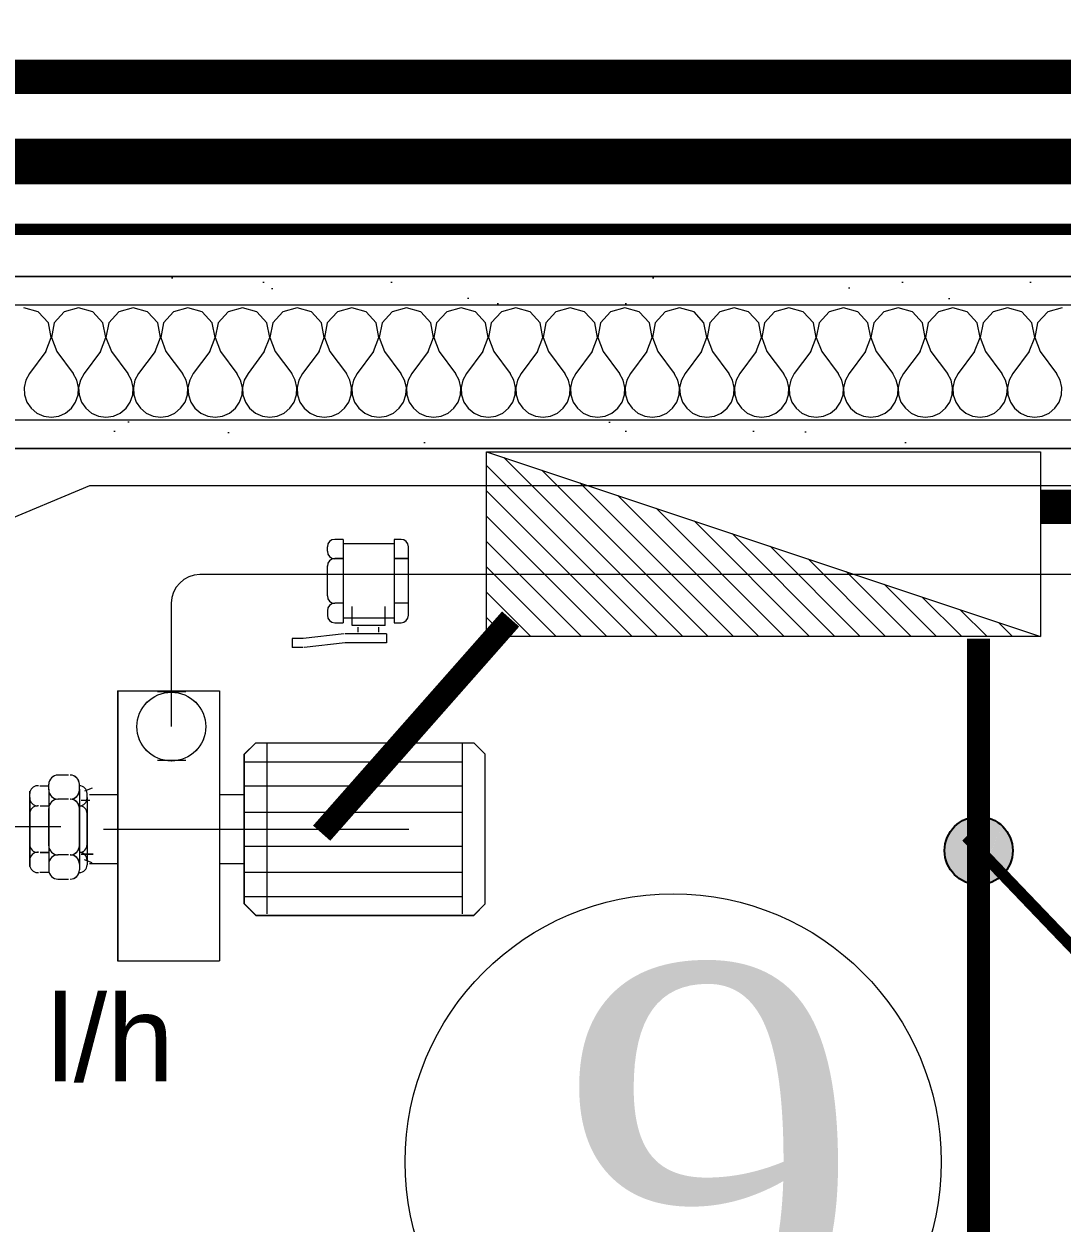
# Model space of a CAD drawing. Header units: millimetres. Extents: x 1322820 to 1391563, y 1051909 to 1098256.
# Drawn here: x 1353688 to 1354592, y 1082195 to 1083241 of the extents above; entities that cross this region are included whole.
import ezdxf

# ---------------------------------------------------------------- set-up
doc = ezdxf.new("R2010")
doc.units = ezdxf.units.MM
doc.header["$MEASUREMENT"] = 0
for name, pattern in [('DUBLU_INTRERUPT', [1.093612, 0.529167, -0.211667, 0.141111, -0.211667]), ('Linie de axa (2)', [17025.055165, 8960.555286, -4480.277643, 0, -3584.222236]), ('R (2)', [10414, 5080, -2540, 254, -2540])]:
    doc.linetypes.add(name, pattern=pattern)
doc.layers.get('0').update_dxf_attribs({"true_color": 0x787878})
for name, color, linetype, lineweight in [('CENTRALA TERMICA_Pen_No__41', 7, 'Continuous', 9), ('Circuite', 7, 'Continuous', 25), ('SANITARE_Pen_No__1', 7, 'Continuous', 13)]:
    doc.layers.add(name, color=color, linetype=linetype, lineweight=lineweight)
for name, color, linetype in [('circuite iluminat normal', 7, 'Continuous'), ('circuite iluminat vitali', 1, 'Continuous'), ('circuite prize normal', 7, 'Continuous'), ('circuite prize vitali', 1, 'Continuous'), ('ELECTRICE', 1, 'Continuous')]:
    doc.layers.add(name, color=color, linetype=linetype)
for name, color, linetype, lineweight, true_color in [('instalatii - echipamente_Pen_No__1', 7, 'Continuous', 13, 0x787878), ('New_arhitectura - pereti de compartimentare_Pen_No__1', 7, 'Continuous', 13, 0x787878), ('New_arhitectura - pereti de compartimentare_Pen_No__21', 7, 'Continuous', 20, 0x787878), ('New_arhitectura - suprafete DTAC_Pen_No__14', 7, 'Continuous', 18, 0x787878), ('New_instalatii - echipamente_Pen_No__1', 7, 'Continuous', 13, 0x787878)]:
    doc.layers.add(name, color=color, linetype=linetype, lineweight=lineweight, true_color=true_color)
doc.layers.add('New_arhitectura - pereti de compartimentare', color=7, linetype='Continuous', true_color=0x787878)
doc.styles.add('GENERATED_STYLE_1', font='arialbd.ttf')
doc.linetypes.add('1_ - 1_100  (2)', pattern='A,0,[5,A.39 PLAN MOBILARE - PLAN TERASA1.Shx,S=5.555556,R=0,X=0,Y=4.75314e-16],-700,0', length=700)
doc.linetypes.add('1_2_ - 1_100', pattern='A,0,[8,A.39 PLAN MOBILARE - PLAN TERASA1.Shx,S=5.555556,R=0,X=0,Y=0],-700,0', length=700)
pattern_1 = [(45, (1356235.236, 1079117.57), (-55.6847, 55.6847), [0, -52.5, 0, -78.75]), (110, (1356410.236, 1079117.57), (74.0008, 26.9341), [0, -38.5, 0, -66.5])]

# ---------------------------------------------------------------- blocks, each defined once
blk = doc.blocks.new('*X10', base_point=(1356235.2, 1078942.6))
at = {"layer": 'New_arhitectura - pereti de compartimentare_Pen_No__1', "color": 7, "linetype": 'Continuous', "lineweight": 13}
for p, q in [((1353700.1, 1082989.7), (1353687.6, 1082993.2)), ((1353708.9, 1082980.1), (1353700.1, 1082989.7)), ((1353722.7, 1082989.7), (1353713.9, 1082980.1)), ((1353735.2, 1082993.2), (1353722.7, 1082989.7)), ((1353747.8, 1082989.7), (1353735.2, 1082993.2)), ((1353756.5, 1082980.1), (1353747.8, 1082989.7)), ((1353770.3, 1082989.7), (1353761.6, 1082980.1)), ((1353782.9, 1082993.2), (1353770.3, 1082989.7)), ((1353795.4, 1082989.7), (1353782.9, 1082993.2)), ((1353804.2, 1082980.1), (1353795.4, 1082989.7)), ((1353818, 1082989.7), (1353809.2, 1082980.1)), ((1353830.5, 1082993.2), (1353818, 1082989.7)), ((1353843, 1082989.7), (1353830.5, 1082993.2)), ((1353851.8, 1082980.1), (1353843, 1082989.7)), ((1353865.6, 1082989.7), (1353856.8, 1082980.1)), ((1353878.1, 1082993.2), (1353865.6, 1082989.7)), ((1353890.6, 1082989.7), (1353878.1, 1082993.2)), ((1353899.4, 1082980.1), (1353890.6, 1082989.7)), ((1353913.2, 1082989.7), (1353904.4, 1082980.1)), ((1353925.7, 1082993.2), (1353913.2, 1082989.7)), ((1353938.2, 1082989.7), (1353925.7, 1082993.2)), ((1353947, 1082980.1), (1353938.2, 1082989.7)), ((1353960.8, 1082989.7), (1353952, 1082980.1)), ((1353973.3, 1082993.2), (1353960.8, 1082989.7)), ((1353985.8, 1082989.7), (1353973.3, 1082993.2)), ((1353994.6, 1082980.1), (1353985.8, 1082989.7)), ((1354008.4, 1082989.7), (1353999.7, 1082980.1)), ((1354021, 1082993.2), (1354008.4, 1082989.7)), ((1354033.5, 1082989.7), (1354021, 1082993.2)), ((1354042.2, 1082980.1), (1354033.5, 1082989.7)), ((1354056.1, 1082989.7), (1354047.3, 1082980.1)), ((1354068.6, 1082993.2), (1354056.1, 1082989.7)), ((1354081.1, 1082989.7), (1354068.6, 1082993.2)), ((1354089.9, 1082980.1), (1354081.1, 1082989.7)), ((1354103.7, 1082989.7), (1354094.9, 1082980.1)), ((1354116.2, 1082993.2), (1354103.7, 1082989.7)), ((1354128.7, 1082989.7), (1354116.2, 1082993.2)), ((1354137.5, 1082980.1), (1354128.7, 1082989.7)), ((1354151.3, 1082989.7), (1354142.5, 1082980.1)), ((1354163.8, 1082993.2), (1354151.3, 1082989.7)), ((1354176.3, 1082989.7), (1354163.8, 1082993.2)), ((1354185.1, 1082980.1), (1354176.3, 1082989.7)), ((1354198.9, 1082989.7), (1354190.1, 1082980.1)), ((1354211.4, 1082993.2), (1354198.9, 1082989.7)), ((1354223.9, 1082989.7), (1354211.4, 1082993.2)), ((1354232.7, 1082980.1), (1354223.9, 1082989.7)), ((1354246.5, 1082989.7), (1354237.7, 1082980.1)), ((1354259, 1082993.2), (1354246.5, 1082989.7)), ((1354271.6, 1082989.7), (1354259, 1082993.2)), ((1354280.3, 1082980.1), (1354271.6, 1082989.7)), ((1354294.1, 1082989.7), (1354285.4, 1082980.1)), ((1354306.7, 1082993.2), (1354294.1, 1082989.7)), ((1354319.2, 1082989.7), (1354306.7, 1082993.2)), ((1354328, 1082980.1), (1354319.2, 1082989.7)), ((1354341.8, 1082989.7), (1354333, 1082980.1)), ((1354354.3, 1082993.2), (1354341.8, 1082989.7)), ((1354366.8, 1082989.7), (1354354.3, 1082993.2)), ((1354375.6, 1082980.1), (1354366.8, 1082989.7)), ((1354389.4, 1082989.7), (1354380.6, 1082980.1)), ((1354401.9, 1082993.2), (1354389.4, 1082989.7)), ((1354414.4, 1082989.7), (1354401.9, 1082993.2)), ((1354423.2, 1082980.1), (1354414.4, 1082989.7)), ((1354437, 1082989.7), (1354428.2, 1082980.1)), ((1354449.5, 1082993.2), (1354437, 1082989.7)), ((1354462, 1082989.7), (1354449.5, 1082993.2)), ((1354470.8, 1082980.1), (1354462, 1082989.7)), ((1354484.6, 1082989.7), (1354475.8, 1082980.1)), ((1354497.1, 1082993.2), (1354484.6, 1082989.7)), ((1354509.7, 1082989.7), (1354497.1, 1082993.2)), ((1354518.4, 1082980.1), (1354509.7, 1082989.7)), ((1354532.2, 1082989.7), (1354523.5, 1082980.1)), ((1354544.8, 1082993.2), (1354532.2, 1082989.7)), ((1354557.3, 1082989.7), (1354544.8, 1082993.2)), ((1354566.1, 1082980.1), (1354557.3, 1082989.7)), ((1354579.9, 1082989.7), (1354571.1, 1082980.1)), ((1354592.4, 1082993.2), (1354579.9, 1082989.7)), ((1353711.3, 1082967.3), (1353708.9, 1082980.1)), ((1353713.9, 1082980.1), (1353711.5, 1082967.3)), ((1353758.9, 1082967.3), (1353756.5, 1082980.1)), ((1353761.6, 1082980.1), (1353759.1, 1082967.3)), ((1353806.6, 1082967.3), (1353804.2, 1082980.1)), ((1353809.2, 1082980.1), (1353806.8, 1082967.3)), ((1353854.2, 1082967.3), (1353851.8, 1082980.1)), ((1353856.8, 1082980.1), (1353854.4, 1082967.3)), ((1353901.8, 1082967.3), (1353899.4, 1082980.1)), ((1353904.4, 1082980.1), (1353902, 1082967.3)), ((1353949.4, 1082967.3), (1353947, 1082980.1)), ((1353952, 1082980.1), (1353949.6, 1082967.3)), ((1353997, 1082967.3), (1353994.6, 1082980.1)), ((1353999.7, 1082980.1), (1353997.2, 1082967.3)), ((1354044.7, 1082967.3), (1354042.2, 1082980.1)), ((1354047.3, 1082980.1), (1354044.9, 1082967.3)), ((1354092.3, 1082967.3), (1354089.9, 1082980.1)), ((1354094.9, 1082980.1), (1354092.5, 1082967.3)), ((1354139.9, 1082967.3), (1354137.5, 1082980.1)), ((1354142.5, 1082980.1), (1354140.1, 1082967.3)), ((1354187.5, 1082967.3), (1354185.1, 1082980.1)), ((1354190.1, 1082980.1), (1354187.7, 1082967.3)), ((1354235.1, 1082967.3), (1354232.7, 1082980.1)), ((1354237.7, 1082980.1), (1354235.3, 1082967.3)), ((1354282.8, 1082967.3), (1354280.3, 1082980.1)), ((1354285.4, 1082980.1), (1354283, 1082967.3)), ((1354330.4, 1082967.3), (1354328, 1082980.1)), ((1354333, 1082980.1), (1354330.6, 1082967.3)), ((1354378, 1082967.3), (1354375.6, 1082980.1)), ((1354380.6, 1082980.1), (1354378.2, 1082967.3)), ((1354425.6, 1082967.3), (1354423.2, 1082980.1)), ((1354428.2, 1082980.1), (1354425.8, 1082967.3)), ((1354473.2, 1082967.3), (1354470.8, 1082980.1)), ((1354475.8, 1082980.1), (1354473.4, 1082967.3)), ((1354520.9, 1082967.3), (1354518.4, 1082980.1)), ((1354523.5, 1082980.1), (1354521, 1082967.3)), ((1354568.5, 1082967.3), (1354566.1, 1082980.1)), ((1354571.1, 1082980.1), (1354568.7, 1082967.3)), ((1353706.7, 1082955.1), (1353711.3, 1082967.3)), ((1353711.5, 1082967.3), (1353716.2, 1082955.1)), ((1353754.3, 1082955.1), (1353758.9, 1082967.3)), ((1353759.1, 1082967.3), (1353763.8, 1082955.1)), ((1353801.9, 1082955.1), (1353806.6, 1082967.3)), ((1353806.8, 1082967.3), (1353811.4, 1082955.1)), ((1353849.5, 1082955.1), (1353854.2, 1082967.3)), ((1353854.4, 1082967.3), (1353859, 1082955.1)), ((1353897.1, 1082955.1), (1353901.8, 1082967.3)), ((1353902, 1082967.3), (1353906.7, 1082955.1)), ((1353944.8, 1082955.1), (1353949.4, 1082967.3)), ((1353949.6, 1082967.3), (1353954.3, 1082955.1)), ((1353992.4, 1082955.1), (1353997, 1082967.3)), ((1353997.2, 1082967.3), (1354001.9, 1082955.1)), ((1354040, 1082955.1), (1354044.7, 1082967.3)), ((1354044.9, 1082967.3), (1354049.5, 1082955.1)), ((1354087.6, 1082955.1), (1354092.3, 1082967.3)), ((1354092.5, 1082967.3), (1354097.1, 1082955.1)), ((1354135.2, 1082955.1), (1354139.9, 1082967.3)), ((1354140.1, 1082967.3), (1354144.8, 1082955.1)), ((1354182.9, 1082955.1), (1354187.5, 1082967.3)), ((1354187.7, 1082967.3), (1354192.4, 1082955.1)), ((1354230.5, 1082955.1), (1354235.1, 1082967.3)), ((1354235.3, 1082967.3), (1354240, 1082955.1)), ((1354278.1, 1082955.1), (1354282.8, 1082967.3)), ((1354283, 1082967.3), (1354287.6, 1082955.1)), ((1354325.7, 1082955.1), (1354330.4, 1082967.3)), ((1354330.6, 1082967.3), (1354335.2, 1082955.1)), ((1354373.3, 1082955.1), (1354378, 1082967.3)), ((1354378.2, 1082967.3), (1354382.9, 1082955.1)), ((1354421, 1082955.1), (1354425.6, 1082967.3)), ((1354425.8, 1082967.3), (1354430.5, 1082955.1)), ((1354468.6, 1082955.1), (1354473.2, 1082967.3)), ((1354473.4, 1082967.3), (1354478.1, 1082955.1)), ((1354516.2, 1082955.1), (1354520.9, 1082967.3)), ((1354521, 1082967.3), (1354525.7, 1082955.1)), ((1354563.8, 1082955.1), (1354568.5, 1082967.3)), ((1354568.7, 1082967.3), (1354573.3, 1082955.1)), ((1353706.7, 1082955.1), (1353692.4, 1082936.1)), ((1353716.2, 1082955.1), (1353730.5, 1082936.1)), ((1353754.3, 1082955.1), (1353740, 1082936.1)), ((1353763.8, 1082955.1), (1353778.1, 1082936.1)), ((1353801.9, 1082955.1), (1353787.6, 1082936.1)), ((1353811.4, 1082955.1), (1353825.7, 1082936.1)), ((1353849.5, 1082955.1), (1353835.2, 1082936.1)), ((1353859, 1082955.1), (1353873.3, 1082936.1)), ((1353897.1, 1082955.1), (1353882.9, 1082936.1)), ((1353906.7, 1082955.1), (1353921, 1082936.1)), ((1353944.8, 1082955.1), (1353930.5, 1082936.1)), ((1353954.3, 1082955.1), (1353968.6, 1082936.1)), ((1353992.4, 1082955.1), (1353978.1, 1082936.1)), ((1354001.9, 1082955.1), (1354016.2, 1082936.1)), ((1354040, 1082955.1), (1354025.7, 1082936.1)), ((1354049.5, 1082955.1), (1354063.8, 1082936.1)), ((1354087.6, 1082955.1), (1354073.3, 1082936.1)), ((1354097.1, 1082955.1), (1354111.4, 1082936.1)), ((1354135.2, 1082955.1), (1354121, 1082936.1)), ((1354144.8, 1082955.1), (1354159, 1082936.1)), ((1354182.9, 1082955.1), (1354168.6, 1082936.1)), ((1354192.4, 1082955.1), (1354206.7, 1082936.1)), ((1354230.5, 1082955.1), (1354216.2, 1082936.1)), ((1354240, 1082955.1), (1354254.3, 1082936.1)), ((1354278.1, 1082955.1), (1354263.8, 1082936.1)), ((1354287.6, 1082955.1), (1354301.9, 1082936.1)), ((1354325.7, 1082955.1), (1354311.4, 1082936.1)), ((1354335.2, 1082955.1), (1354349.5, 1082936.1)), ((1354373.3, 1082955.1), (1354359, 1082936.1)), ((1354382.9, 1082955.1), (1354397.1, 1082936.1)), ((1354421, 1082955.1), (1354406.7, 1082936.1)), ((1354430.5, 1082955.1), (1354444.8, 1082936.1)), ((1354468.6, 1082955.1), (1354454.3, 1082936.1)), ((1354478.1, 1082955.1), (1354492.4, 1082936.1)), ((1354516.2, 1082955.1), (1354501.9, 1082936.1)), ((1354525.7, 1082955.1), (1354540, 1082936.1)), ((1354563.8, 1082955.1), (1354549.5, 1082936.1)), ((1354573.3, 1082955.1), (1354587.6, 1082936.1)), ((1353692.4, 1082936.1), (1353689.2, 1082930.3)), ((1353733.7, 1082930.3), (1353730.5, 1082936.1)), ((1353740, 1082936.1), (1353736.8, 1082930.3)), ((1353781.3, 1082930.3), (1353778.1, 1082936.1)), ((1353787.6, 1082936.1), (1353784.4, 1082930.3)), ((1353828.9, 1082930.3), (1353825.7, 1082936.1)), ((1353835.2, 1082936.1), (1353832.1, 1082930.3)), ((1353876.5, 1082930.3), (1353873.3, 1082936.1)), ((1353882.9, 1082936.1), (1353879.7, 1082930.3)), ((1353924.1, 1082930.3), (1353921, 1082936.1)), ((1353930.5, 1082936.1), (1353927.3, 1082930.3)), ((1353971.7, 1082930.3), (1353968.6, 1082936.1)), ((1353978.1, 1082936.1), (1353974.9, 1082930.3)), ((1354019.4, 1082930.3), (1354016.2, 1082936.1)), ((1354025.7, 1082936.1), (1354022.5, 1082930.3)), ((1354067, 1082930.3), (1354063.8, 1082936.1)), ((1354073.3, 1082936.1), (1354070.2, 1082930.3)), ((1354114.6, 1082930.3), (1354111.4, 1082936.1)), ((1354121, 1082936.1), (1354117.8, 1082930.3)), ((1354162.2, 1082930.3), (1354159, 1082936.1)), ((1354168.6, 1082936.1), (1354165.4, 1082930.3)), ((1354209.8, 1082930.3), (1354206.7, 1082936.1)), ((1354216.2, 1082936.1), (1354213, 1082930.3)), ((1354257.5, 1082930.3), (1354254.3, 1082936.1)), ((1354263.8, 1082936.1), (1354260.6, 1082930.3)), ((1354305.1, 1082930.3), (1354301.9, 1082936.1)), ((1354311.4, 1082936.1), (1354308.2, 1082930.3)), ((1354352.7, 1082930.3), (1354349.5, 1082936.1)), ((1354359, 1082936.1), (1354355.9, 1082930.3)), ((1354400.3, 1082930.3), (1354397.1, 1082936.1)), ((1354406.7, 1082936.1), (1354403.5, 1082930.3)), ((1354447.9, 1082930.3), (1354444.8, 1082936.1)), ((1354454.3, 1082936.1), (1354451.1, 1082930.3)), ((1354495.6, 1082930.3), (1354492.4, 1082936.1)), ((1354501.9, 1082936.1), (1354498.7, 1082930.3)), ((1354543.2, 1082930.3), (1354540, 1082936.1)), ((1354549.5, 1082936.1), (1354546.3, 1082930.3)), ((1354590.8, 1082930.3), (1354587.6, 1082936.1)), ((1353689.2, 1082930.3), (1353687.7, 1082923.9)), ((1353735.1, 1082923.9), (1353733.7, 1082930.3)), ((1353736.8, 1082930.3), (1353735.3, 1082923.9)), ((1353782.8, 1082923.9), (1353781.3, 1082930.3)), ((1353784.4, 1082930.3), (1353783, 1082923.9)), ((1353830.4, 1082923.9), (1353828.9, 1082930.3)), ((1353832.1, 1082930.3), (1353830.6, 1082923.9)), ((1353878, 1082923.9), (1353876.5, 1082930.3)), ((1353879.7, 1082930.3), (1353878.2, 1082923.9)), ((1353925.6, 1082923.9), (1353924.1, 1082930.3)), ((1353927.3, 1082930.3), (1353925.8, 1082923.9)), ((1353973.2, 1082923.9), (1353971.7, 1082930.3)), ((1353974.9, 1082930.3), (1353973.4, 1082923.9)), ((1354020.9, 1082923.9), (1354019.4, 1082930.3)), ((1354022.5, 1082930.3), (1354021, 1082923.9)), ((1354068.5, 1082923.9), (1354067, 1082930.3)), ((1354070.2, 1082930.3), (1354068.7, 1082923.9)), ((1354116.1, 1082923.9), (1354114.6, 1082930.3)), ((1354117.8, 1082930.3), (1354116.3, 1082923.9)), ((1354163.7, 1082923.9), (1354162.2, 1082930.3)), ((1354165.4, 1082930.3), (1354163.9, 1082923.9)), ((1354211.3, 1082923.9), (1354209.8, 1082930.3)), ((1354213, 1082930.3), (1354211.5, 1082923.9)), ((1354258.9, 1082923.9), (1354257.5, 1082930.3)), ((1354260.6, 1082930.3), (1354259.1, 1082923.9)), ((1354306.6, 1082923.9), (1354305.1, 1082930.3)), ((1354308.2, 1082930.3), (1354306.8, 1082923.9)), ((1354354.2, 1082923.9), (1354352.7, 1082930.3)), ((1354355.9, 1082930.3), (1354354.4, 1082923.9)), ((1354401.8, 1082923.9), (1354400.3, 1082930.3)), ((1354403.5, 1082930.3), (1354402, 1082923.9)), ((1354449.4, 1082923.9), (1354447.9, 1082930.3)), ((1354451.1, 1082930.3), (1354449.6, 1082923.9)), ((1354497, 1082923.9), (1354495.6, 1082930.3)), ((1354498.7, 1082930.3), (1354497.2, 1082923.9)), ((1354544.7, 1082923.9), (1354543.2, 1082930.3)), ((1354546.3, 1082930.3), (1354544.9, 1082923.9)), ((1354592.3, 1082923.9), (1354590.8, 1082930.3)), ((1353687.7, 1082923.9), (1353688, 1082917.4)), ((1353688, 1082917.4), (1353690.1, 1082911.1)), ((1353732.7, 1082911.1), (1353734.8, 1082917.4)), ((1353734.8, 1082917.4), (1353735.1, 1082923.9)), ((1353735.3, 1082923.9), (1353735.7, 1082917.4)), ((1353735.7, 1082917.4), (1353737.7, 1082911.1)), ((1353780.3, 1082911.1), (1353782.4, 1082917.4)), ((1353782.4, 1082917.4), (1353782.8, 1082923.9)), ((1353783, 1082923.9), (1353783.3, 1082917.4)), ((1353783.3, 1082917.4), (1353785.4, 1082911.1)), ((1353828, 1082911.1), (1353830.1, 1082917.4)), ((1353830.1, 1082917.4), (1353830.4, 1082923.9)), ((1353830.6, 1082923.9), (1353830.9, 1082917.4)), ((1353830.9, 1082917.4), (1353833, 1082911.1)), ((1353875.6, 1082911.1), (1353877.7, 1082917.4)), ((1353877.7, 1082917.4), (1353878, 1082923.9)), ((1353878.2, 1082923.9), (1353878.5, 1082917.4)), ((1353878.5, 1082917.4), (1353880.6, 1082911.1)), ((1353923.2, 1082911.1), (1353925.3, 1082917.4)), ((1353925.3, 1082917.4), (1353925.6, 1082923.9)), ((1353925.8, 1082923.9), (1353926.1, 1082917.4)), ((1353926.1, 1082917.4), (1353928.2, 1082911.1)), ((1353970.8, 1082911.1), (1353972.9, 1082917.4)), ((1353972.9, 1082917.4), (1353973.2, 1082923.9)), ((1353973.4, 1082923.9), (1353973.7, 1082917.4)), ((1353973.7, 1082917.4), (1353975.8, 1082911.1)), ((1354018.4, 1082911.1), (1354020.5, 1082917.4)), ((1354020.5, 1082917.4), (1354020.9, 1082923.9)), ((1354021, 1082923.9), (1354021.4, 1082917.4)), ((1354021.4, 1082917.4), (1354023.5, 1082911.1)), ((1354066.1, 1082911.1), (1354068.2, 1082917.4)), ((1354068.2, 1082917.4), (1354068.5, 1082923.9)), ((1354068.7, 1082923.9), (1354069, 1082917.4)), ((1354069, 1082917.4), (1354071.1, 1082911.1)), ((1354113.7, 1082911.1), (1354115.8, 1082917.4)), ((1354115.8, 1082917.4), (1354116.1, 1082923.9)), ((1354116.3, 1082923.9), (1354116.6, 1082917.4)), ((1354116.6, 1082917.4), (1354118.7, 1082911.1)), ((1354161.3, 1082911.1), (1354163.4, 1082917.4)), ((1354163.4, 1082917.4), (1354163.7, 1082923.9)), ((1354163.9, 1082923.9), (1354164.2, 1082917.4)), ((1354164.2, 1082917.4), (1354166.3, 1082911.1)), ((1354208.9, 1082911.1), (1354211, 1082917.4)), ((1354211, 1082917.4), (1354211.3, 1082923.9)), ((1354211.5, 1082923.9), (1354211.8, 1082917.4)), ((1354211.8, 1082917.4), (1354213.9, 1082911.1)), ((1354256.5, 1082911.1), (1354258.6, 1082917.4)), ((1354258.6, 1082917.4), (1354258.9, 1082923.9)), ((1354259.1, 1082923.9), (1354259.5, 1082917.4)), ((1354259.5, 1082917.4), (1354261.6, 1082911.1)), ((1354304.2, 1082911.1), (1354306.3, 1082917.4)), ((1354306.3, 1082917.4), (1354306.6, 1082923.9)), ((1354306.8, 1082923.9), (1354307.1, 1082917.4)), ((1354307.1, 1082917.4), (1354309.2, 1082911.1)), ((1354351.8, 1082911.1), (1354353.9, 1082917.4)), ((1354353.9, 1082917.4), (1354354.2, 1082923.9)), ((1354354.4, 1082923.9), (1354354.7, 1082917.4)), ((1354354.7, 1082917.4), (1354356.8, 1082911.1)), ((1354399.4, 1082911.1), (1354401.5, 1082917.4)), ((1354401.5, 1082917.4), (1354401.8, 1082923.9)), ((1354402, 1082923.9), (1354402.3, 1082917.4)), ((1354402.3, 1082917.4), (1354404.4, 1082911.1)), ((1354447, 1082911.1), (1354449.1, 1082917.4)), ((1354449.1, 1082917.4), (1354449.4, 1082923.9)), ((1354449.6, 1082923.9), (1354449.9, 1082917.4)), ((1354449.9, 1082917.4), (1354452, 1082911.1)), ((1354494.6, 1082911.1), (1354496.7, 1082917.4)), ((1354496.7, 1082917.4), (1354497, 1082923.9)), ((1354497.2, 1082923.9), (1354497.6, 1082917.4)), ((1354497.6, 1082917.4), (1354499.7, 1082911.1)), ((1354542.2, 1082911.1), (1354544.3, 1082917.4)), ((1354544.3, 1082917.4), (1354544.7, 1082923.9)), ((1354544.9, 1082923.9), (1354545.2, 1082917.4)), ((1354545.2, 1082917.4), (1354547.3, 1082911.1)), ((1354589.9, 1082911.1), (1354592, 1082917.4)), ((1354592, 1082917.4), (1354592.3, 1082923.9)), ((1353690.1, 1082911.1), (1353693.9, 1082905.7)), ((1353693.9, 1082905.7), (1353698.9, 1082901.5)), ((1353723.9, 1082901.5), (1353729, 1082905.7)), ((1353729, 1082905.7), (1353732.7, 1082911.1)), ((1353737.7, 1082911.1), (1353741.5, 1082905.7)), ((1353741.5, 1082905.7), (1353746.5, 1082901.5)), ((1353771.6, 1082901.5), (1353776.6, 1082905.7)), ((1353776.6, 1082905.7), (1353780.3, 1082911.1)), ((1353785.4, 1082911.1), (1353789.1, 1082905.7)), ((1353789.1, 1082905.7), (1353794.1, 1082901.5)), ((1353819.2, 1082901.5), (1353824.2, 1082905.7)), ((1353824.2, 1082905.7), (1353828, 1082911.1)), ((1353833, 1082911.1), (1353836.7, 1082905.7)), ((1353836.7, 1082905.7), (1353841.8, 1082901.5)), ((1353866.8, 1082901.5), (1353871.9, 1082905.7)), ((1353871.9, 1082905.7), (1353875.6, 1082911.1)), ((1353880.6, 1082911.1), (1353884.3, 1082905.7)), ((1353884.3, 1082905.7), (1353889.4, 1082901.5)), ((1353914.4, 1082901.5), (1353919.5, 1082905.7)), ((1353919.5, 1082905.7), (1353923.2, 1082911.1)), ((1353928.2, 1082911.1), (1353931.9, 1082905.7)), ((1353931.9, 1082905.7), (1353937, 1082901.5)), ((1353962, 1082901.5), (1353967.1, 1082905.7)), ((1353967.1, 1082905.7), (1353970.8, 1082911.1)), ((1353975.8, 1082911.1), (1353979.6, 1082905.7)), ((1353979.6, 1082905.7), (1353984.6, 1082901.5)), ((1354009.7, 1082901.5), (1354014.7, 1082905.7)), ((1354014.7, 1082905.7), (1354018.4, 1082911.1)), ((1354023.5, 1082911.1), (1354027.2, 1082905.7)), ((1354027.2, 1082905.7), (1354032.2, 1082901.5)), ((1354057.3, 1082901.5), (1354062.3, 1082905.7)), ((1354062.3, 1082905.7), (1354066.1, 1082911.1)), ((1354071.1, 1082911.1), (1354074.8, 1082905.7)), ((1354074.8, 1082905.7), (1354079.9, 1082901.5)), ((1354104.9, 1082901.5), (1354110, 1082905.7)), ((1354110, 1082905.7), (1354113.7, 1082911.1)), ((1354118.7, 1082911.1), (1354122.4, 1082905.7)), ((1354122.4, 1082905.7), (1354127.5, 1082901.5)), ((1354152.5, 1082901.5), (1354157.6, 1082905.7)), ((1354157.6, 1082905.7), (1354161.3, 1082911.1)), ((1354166.3, 1082911.1), (1354170, 1082905.7)), ((1354170, 1082905.7), (1354175.1, 1082901.5)), ((1354200.1, 1082901.5), (1354205.2, 1082905.7)), ((1354205.2, 1082905.7), (1354208.9, 1082911.1)), ((1354213.9, 1082911.1), (1354217.7, 1082905.7)), ((1354217.7, 1082905.7), (1354222.7, 1082901.5)), ((1354247.8, 1082901.5), (1354252.8, 1082905.7)), ((1354252.8, 1082905.7), (1354256.5, 1082911.1)), ((1354261.6, 1082911.1), (1354265.3, 1082905.7)), ((1354265.3, 1082905.7), (1354270.3, 1082901.5)), ((1354295.4, 1082901.5), (1354300.4, 1082905.7)), ((1354300.4, 1082905.7), (1354304.2, 1082911.1)), ((1354309.2, 1082911.1), (1354312.9, 1082905.7)), ((1354312.9, 1082905.7), (1354318, 1082901.5)), ((1354343, 1082901.5), (1354348, 1082905.7)), ((1354348, 1082905.7), (1354351.8, 1082911.1)), ((1354356.8, 1082911.1), (1354360.5, 1082905.7)), ((1354360.5, 1082905.7), (1354365.6, 1082901.5)), ((1354390.6, 1082901.5), (1354395.7, 1082905.7)), ((1354395.7, 1082905.7), (1354399.4, 1082911.1)), ((1354404.4, 1082911.1), (1354408.1, 1082905.7)), ((1354408.1, 1082905.7), (1354413.2, 1082901.5)), ((1354438.2, 1082901.5), (1354443.3, 1082905.7)), ((1354443.3, 1082905.7), (1354447, 1082911.1)), ((1354452, 1082911.1), (1354455.8, 1082905.7)), ((1354455.8, 1082905.7), (1354460.8, 1082901.5)), ((1354485.8, 1082901.5), (1354490.9, 1082905.7)), ((1354490.9, 1082905.7), (1354494.6, 1082911.1)), ((1354499.7, 1082911.1), (1354503.4, 1082905.7)), ((1354503.4, 1082905.7), (1354508.4, 1082901.5)), ((1354533.5, 1082901.5), (1354538.5, 1082905.7)), ((1354538.5, 1082905.7), (1354542.2, 1082911.1)), ((1354547.3, 1082911.1), (1354551, 1082905.7)), ((1354551, 1082905.7), (1354556.1, 1082901.5)), ((1354581.1, 1082901.5), (1354586.1, 1082905.7)), ((1354586.1, 1082905.7), (1354589.9, 1082911.1)), ((1353698.9, 1082901.5), (1353704.9, 1082898.9)), ((1353704.9, 1082898.9), (1353711.4, 1082898)), ((1353711.4, 1082898), (1353717.9, 1082898.9)), ((1353717.9, 1082898.9), (1353723.9, 1082901.5)), ((1353746.5, 1082901.5), (1353752.5, 1082898.9)), ((1353752.5, 1082898.9), (1353759, 1082898)), ((1353759, 1082898), (1353765.6, 1082898.9)), ((1353765.6, 1082898.9), (1353771.6, 1082901.5)), ((1353794.1, 1082901.5), (1353800.2, 1082898.9)), ((1353800.2, 1082898.9), (1353806.7, 1082898)), ((1353806.7, 1082898), (1353813.2, 1082898.9)), ((1353813.2, 1082898.9), (1353819.2, 1082901.5)), ((1353841.8, 1082901.5), (1353847.8, 1082898.9)), ((1353847.8, 1082898.9), (1353854.3, 1082898)), ((1353854.3, 1082898), (1353860.8, 1082898.9)), ((1353860.8, 1082898.9), (1353866.8, 1082901.5)), ((1353889.4, 1082901.5), (1353895.4, 1082898.9)), ((1353895.4, 1082898.9), (1353901.9, 1082898)), ((1353901.9, 1082898), (1353908.4, 1082898.9)), ((1353908.4, 1082898.9), (1353914.4, 1082901.5)), ((1353937, 1082901.5), (1353943, 1082898.9)), ((1353943, 1082898.9), (1353949.5, 1082898)), ((1353949.5, 1082898), (1353956, 1082898.9)), ((1353956, 1082898.9), (1353962, 1082901.5)), ((1353984.6, 1082901.5), (1353990.6, 1082898.9)), ((1353990.6, 1082898.9), (1353997.1, 1082898)), ((1353997.1, 1082898), (1354003.6, 1082898.9)), ((1354003.6, 1082898.9), (1354009.7, 1082901.5)), ((1354032.2, 1082901.5), (1354038.3, 1082898.9)), ((1354038.3, 1082898.9), (1354044.8, 1082898)), ((1354044.8, 1082898), (1354051.3, 1082898.9)), ((1354051.3, 1082898.9), (1354057.3, 1082901.5)), ((1354079.9, 1082901.5), (1354085.9, 1082898.9)), ((1354085.9, 1082898.9), (1354092.4, 1082898)), ((1354092.4, 1082898), (1354098.9, 1082898.9)), ((1354098.9, 1082898.9), (1354104.9, 1082901.5)), ((1354127.5, 1082901.5), (1354133.5, 1082898.9)), ((1354133.5, 1082898.9), (1354140, 1082898)), ((1354140, 1082898), (1354146.5, 1082898.9)), ((1354146.5, 1082898.9), (1354152.5, 1082901.5)), ((1354175.1, 1082901.5), (1354181.1, 1082898.9)), ((1354181.1, 1082898.9), (1354187.6, 1082898)), ((1354187.6, 1082898), (1354194.1, 1082898.9)), ((1354194.1, 1082898.9), (1354200.1, 1082901.5)), ((1354222.7, 1082901.5), (1354228.7, 1082898.9)), ((1354228.7, 1082898.9), (1354235.2, 1082898)), ((1354235.2, 1082898), (1354241.7, 1082898.9)), ((1354241.7, 1082898.9), (1354247.8, 1082901.5)), ((1354270.3, 1082901.5), (1354276.3, 1082898.9)), ((1354276.3, 1082898.9), (1354282.9, 1082898)), ((1354282.9, 1082898), (1354289.4, 1082898.9)), ((1354289.4, 1082898.9), (1354295.4, 1082901.5)), ((1354318, 1082901.5), (1354324, 1082898.9)), ((1354324, 1082898.9), (1354330.5, 1082898)), ((1354330.5, 1082898), (1354337, 1082898.9)), ((1354337, 1082898.9), (1354343, 1082901.5)), ((1354365.6, 1082901.5), (1354371.6, 1082898.9)), ((1354371.6, 1082898.9), (1354378.1, 1082898)), ((1354378.1, 1082898), (1354384.6, 1082898.9)), ((1354384.6, 1082898.9), (1354390.6, 1082901.5)), ((1354413.2, 1082901.5), (1354419.2, 1082898.9)), ((1354419.2, 1082898.9), (1354425.7, 1082898)), ((1354425.7, 1082898), (1354432.2, 1082898.9)), ((1354432.2, 1082898.9), (1354438.2, 1082901.5)), ((1354460.8, 1082901.5), (1354466.8, 1082898.9)), ((1354466.8, 1082898.9), (1354473.3, 1082898)), ((1354473.3, 1082898), (1354479.8, 1082898.9)), ((1354479.8, 1082898.9), (1354485.8, 1082901.5)), ((1354508.4, 1082901.5), (1354514.4, 1082898.9)), ((1354514.4, 1082898.9), (1354521, 1082898)), ((1354521, 1082898), (1354527.5, 1082898.9)), ((1354527.5, 1082898.9), (1354533.5, 1082901.5)), ((1354556.1, 1082901.5), (1354562.1, 1082898.9)), ((1354562.1, 1082898.9), (1354568.6, 1082898)), ((1354568.6, 1082898), (1354575.1, 1082898.9)), ((1354575.1, 1082898.9), (1354581.1, 1082901.5))]:
    blk.add_line(p, q, dxfattribs=at)
blk = doc.blocks.new('Wall_7_1', base_point=(1351678.5, 1083020.6))
at = {"layer": 'New_arhitectura - pereti de compartimentare', "linetype": 'Continuous', "lineweight": 0, "true_color": 0x000000}
h = blk.add_hatch(dxfattribs=at)
h.set_pattern_fill('RENDER__1__0001', color=18, style=0, pattern_type=2)
h.set_pattern_definition(pattern_1)
h.paths.add_polyline_path([(1351678.5, 1083020.6), (1351678.5, 1082995.6), (1354928.5, 1082995.6), (1354928.5, 1083020.6)])
h = blk.add_hatch(dxfattribs=at)
h.set_pattern_fill('RENDER__1__0001', color=18, style=0, pattern_type=2)
h.set_pattern_definition(pattern_1)
h.paths.add_polyline_path([(1354928.5, 1082895.6), (1351678.5, 1082895.6), (1351678.5, 1082870.6), (1354928.5, 1082870.6)])
at = {"layer": 'New_arhitectura - pereti de compartimentare_Pen_No__21', "color": 7, "linetype": 'Continuous', "lineweight": 20}
for p, q in [((1354928.5, 1082995.6), (1351678.5, 1082995.6)), ((1351678.5, 1082895.6), (1354928.5, 1082895.6))]:
    blk.add_line(p, q, dxfattribs=at)
at = {"layer": 'New_arhitectura - pereti de compartimentare_Pen_No__21', "color": 7, "linetype": 'Continuous', "lineweight": 20, "flags": 128}
for points in [[(1354928.5, 1083020.6), (1351678.5, 1083020.6)], [(1351678.5, 1082870.6), (1354928.5, 1082870.6)]]:
    blk.add_lwpolyline(points, dxfattribs=at)
at = {"layer": 'New_arhitectura - pereti de compartimentare', "color": 2, "lineweight": 13}
blk.add_blockref('*X10', (1356235.2, 1078942.6), dxfattribs=at)
blk = doc.blocks.new('terasa')
at = {"layer": 'instalatii - echipamente_Pen_No__1', "linetype": 'Continuous', "lineweight": 13}
for p, q in [((1353965.911, 1082791.415), (1353958.495, 1082791.415)), ((1353965.911, 1082791.415), (1353965.911, 1082718.73)), ((1354010.354, 1082791.415), (1354010.354, 1082718.73)), ((1354016.343, 1082791.415), (1354010.404, 1082791.415)), ((1353952.067, 1082781.006), (1353952.067, 1082784.988)), ((1354010.58, 1082787.547), (1353966.087, 1082787.547)), ((1354022.771, 1082725.157), (1354022.771, 1082784.988)), ((1353965.808, 1082774.578), (1353958.495, 1082774.578)), ((1354022.771, 1082774.578), (1354010.354, 1082774.578)), ((1354022.771, 1082774.578), (1354010.354, 1082774.578)), ((1353952.067, 1082742.098), (1353952.067, 1082768.15)), ((1353952.067, 1082729.243), (1353952.067, 1082725.157)), ((1353965.808, 1082735.671), (1353958.495, 1082735.671)), ((1353973.565, 1082716.383), (1353973.565, 1082732.785)), ((1354002.399, 1082716.383), (1354002.399, 1082732.785)), ((1354022.771, 1082735.671), (1354010.354, 1082735.671)), ((1353958.495, 1082718.73), (1353965.911, 1082718.73)), ((1354010.58, 1082722.598), (1353966.087, 1082722.598)), ((1354010.58, 1082722.598), (1353966.087, 1082722.598)), ((1354010.354, 1082718.73), (1354016.343, 1082718.73)), ((1353966.824, 1082708.991), (1353931.058, 1082705.017)), ((1354003.677, 1082709.039), (1353967.69, 1082709.039)), ((1354002.399, 1082716.383), (1353973.565, 1082716.383)), ((1353978.706, 1082714.853), (1353978.706, 1082710.569)), ((1353996.577, 1082714.853), (1353996.577, 1082710.569)), ((1354003.677, 1082709.039), (1354003.677, 1082701.199)), ((1353931.058, 1082705.017), (1353921.393, 1082705.017)), ((1353921.393, 1082705.017), (1353921.393, 1082697.177)), ((1353931.058, 1082697.177), (1353921.393, 1082697.177)), ((1353967.69, 1082701.199), (1353931.923, 1082697.225)), ((1354003.677, 1082701.199), (1353967.69, 1082701.199)), ((1353769.314, 1082659.444), (1353769.314, 1082423.891)), ((1353769.314, 1082659.444), (1353858.116, 1082659.444)), ((1353803.98, 1082658.891), (1353828.603, 1082658.891)), ((1353858.116, 1082659.444), (1353858.116, 1082423.891)), ((1353889.728, 1082614.113), (1353879.728, 1082604.113)), ((1353889.728, 1082614.113), (1354079.651, 1082614.113)), ((1353899.63, 1082465.054), (1353899.63, 1082614.113)), ((1354069.749, 1082465.054), (1354069.749, 1082614.113)), ((1354079.651, 1082614.113), (1354089.651, 1082604.113)), ((1353879.728, 1082473.67), (1353879.728, 1082604.113)), ((1354089.651, 1082473.67), (1354089.651, 1082604.113)), ((1353803.98, 1082598.891), (1353828.603, 1082598.891)), ((1353879.201, 1082597.561), (1354069.749, 1082597.561)), ((1353726.581, 1082585.969), (1353717.325, 1082585.969)), ((1353692.702, 1082506.183), (1353692.702, 1082571.81)), ((1353700.415, 1082576.59), (1353699.387, 1082576.59)), ((1353701.551, 1082576.59), (1353709.264, 1082576.59)), ((1353709.303, 1082572.977), (1353709.303, 1082577.947)), ((1353709.303, 1082573.724), (1353709.303, 1082507.738)), ((1353735.966, 1082572.977), (1353735.966, 1082577.947)), ((1353736.215, 1082576.59), (1353735.966, 1082576.59)), ((1353735.966, 1082573.724), (1353735.966, 1082507.738)), ((1353747.134, 1082574.605), (1353740.482, 1082571.903)), ((1353879.201, 1082576.529), (1354069.749, 1082576.529)), ((1353692.702, 1082565.764), (1353692.702, 1082569.905)), ((1353692.702, 1082565.507), (1353692.702, 1082569.609)), ((1353692.702, 1082566.386), (1353692.702, 1082511.397)), ((1353726.453, 1082564.955), (1353717.325, 1082564.955)), ((1353728.072, 1082564.955), (1353727.944, 1082564.955)), ((1353742.651, 1082565.764), (1353742.651, 1082569.905)), ((1353742.651, 1082566.386), (1353742.651, 1082511.397)), ((1353744.691, 1082568.891), (1353769.314, 1082568.891)), ((1353858.116, 1082568.891), (1353879.908, 1082568.891)), ((1353692.702, 1082525.299), (1353692.702, 1082552.394)), ((1353692.702, 1082525.428), (1353692.702, 1082552.265)), ((1353700.308, 1082559.079), (1353699.387, 1082559.079)), ((1353701.658, 1082559.079), (1353709.264, 1082559.079)), ((1353709.303, 1082524.419), (1353709.303, 1082556.933)), ((1353736.322, 1082559.079), (1353735.966, 1082559.079)), ((1353735.966, 1082524.419), (1353735.966, 1082556.933)), ((1353742.651, 1082525.299), (1353742.651, 1082552.394)), ((1353879.201, 1082553.694), (1354069.749, 1082553.694)), ((1353700.308, 1082518.614), (1353699.387, 1082518.614)), ((1353701.658, 1082518.614), (1353709.264, 1082518.614)), ((1353736.322, 1082518.614), (1353735.966, 1082518.614)), ((1353879.201, 1082524.089), (1354069.749, 1082524.089)), ((1353692.702, 1082512.185), (1353692.702, 1082507.976)), ((1353692.702, 1082511.929), (1353692.702, 1082507.68)), ((1353709.303, 1082508.376), (1353709.303, 1082503.276)), ((1353726.453, 1082516.398), (1353717.325, 1082516.398)), ((1353728.072, 1082516.398), (1353727.944, 1082516.398)), ((1353735.966, 1082508.376), (1353735.966, 1082503.276)), ((1353747.134, 1082509.361), (1353740.482, 1082512.063)), ((1353742.651, 1082511.929), (1353742.651, 1082507.68)), ((1353744.691, 1082508.891), (1353769.314, 1082508.891)), ((1353858.116, 1082508.891), (1353879.908, 1082508.891)), ((1353699.387, 1082500.995), (1353700.415, 1082500.995)), ((1353709.264, 1082500.995), (1353701.551, 1082500.995)), ((1353735.966, 1082500.995), (1353736.215, 1082500.995)), ((1353879.201, 1082501.254), (1354069.749, 1082501.254)), ((1353717.325, 1082495.255), (1353726.581, 1082495.255)), ((1353879.201, 1082480.222), (1354069.749, 1082480.222)), ((1353879.728, 1082473.67), (1353889.728, 1082463.67)), ((1354089.651, 1082473.67), (1354079.651, 1082463.67)), ((1353889.728, 1082463.67), (1354079.651, 1082463.67)), ((1353769.314, 1082423.891), (1353858.116, 1082423.891))]:
    blk.add_line(p, q, dxfattribs=at)
at = {"layer": 'instalatii - echipamente_Pen_No__1', "linetype": 'Linie de axa (2)', "lineweight": 13}
for p, q in [((1353745.14, 1082563.81), (1353737.453, 1082563.81)), ((1353748.002, 1082516.857), (1353737.453, 1082516.857))]:
    blk.add_line(p, q, dxfattribs=at)
at = {"layer": 'instalatii - echipamente_Pen_No__1', "linetype": 'R (2)', "lineweight": 13}
blk.add_line((1353757.002, 1082538.891), (1354023.081, 1082538.891), dxfattribs=at)
at = {"layer": 'instalatii - echipamente_Pen_No__1', "linetype": 'Continuous', "lineweight": 13}
blk.add_circle((1353816.051, 1082628.195), 30, dxfattribs=at)
for centre, radius, start, end in [((1353958.495, 1082784.988), 6.428, 90, 180), ((1354016.343, 1082784.988), 6.428, 0, 90), ((1353958.495, 1082781.006), 6.428, 180, 270), ((1353958.495, 1082768.15), 6.428, 90, 180), ((1353958.495, 1082742.098), 6.428, 180, 270), ((1353958.495, 1082729.243), 6.428, 90, 180), ((1353958.495, 1082725.157), 6.428, 180, 270), ((1354016.343, 1082725.157), 6.428, 270, 0), ((1353717.325, 1082577.947), 8.022, 90, 180), ((1353727.944, 1082577.947), 8.022, 0, 90), ((1353699.387, 1082569.905), 6.685, 90, 180), ((1353717.325, 1082572.977), 8.022, 180, 270), ((1353727.944, 1082572.977), 8.022, 270, 0), ((1353735.966, 1082569.905), 6.685, 0, 90), ((1353699.387, 1082565.764), 6.685, 180, 270), ((1353717.325, 1082556.933), 8.022, 90, 180), ((1353727.944, 1082556.933), 8.022, 0, 90), ((1353735.966, 1082565.764), 6.685, 270, 0), ((1353699.387, 1082552.394), 6.685, 90, 180), ((1353735.966, 1082552.394), 6.685, 0, 90), ((1353699.387, 1082525.299), 6.685, 180, 270), ((1353699.387, 1082511.929), 6.685, 90, 180), ((1353717.325, 1082524.419), 8.022, 180, 270), ((1353727.944, 1082524.419), 8.022, 270, 0), ((1353735.966, 1082525.299), 6.685, 270, 0), ((1353735.966, 1082511.929), 6.685, 0, 90), ((1353699.387, 1082507.68), 6.685, 180, 270), ((1353717.325, 1082508.376), 8.022, 90, 180), ((1353727.944, 1082508.376), 8.022, 0, 90), ((1353735.966, 1082507.68), 6.685, 270, 0), ((1353717.325, 1082503.276), 8.022, 180, 270), ((1353727.944, 1082503.276), 8.022, 270, 0)]:
    blk.add_arc(centre, radius, start, end, dxfattribs=at)
at = {"layer": 'New_arhitectura - suprafete DTAC_Pen_No__14', "linetype": 'Continuous', "lineweight": 18, "flags": 128}
for points in [[(1356828.539, 1083020.6), (1356828.539, 1084820.6), (1351678.502, 1084820.6), (1351678.502, 1083020.6)], [(1351678.502, 1082870.6), (1351678.502, 1079320.65), (1356178.539, 1079320.65), (1356178.539, 1079770.6), (1356828.539, 1079770.6), (1356828.539, 1082870.6)]]:
    blk.add_lwpolyline(points, close=True, dxfattribs=at)
at = {"layer": 'New_instalatii - echipamente_Pen_No__1', "linetype": '1_2_ - 1_100', "lineweight": 13}
for p, q in [((1353575.839, 1082767.338), (1353745.17, 1082838.457)), ((1353745.17, 1082838.457), (1356891.343, 1082838.457))]:
    blk.add_line(p, q, dxfattribs=at)
at = {"layer": 'New_instalatii - echipamente_Pen_No__1', "linetype": '1_ - 1_100  (2)', "lineweight": 13}
for p, q in [((1356813.711, 1082760.671), (1353841.051, 1082760.671)), ((1353816.051, 1082735.671), (1353816.051, 1082628.195)), ((1353719.884, 1082540.848), (1353608.757, 1082540.848))]:
    blk.add_line(p, q, dxfattribs=at)
blk.add_arc((1353841.051, 1082735.671), 25, 90, 180, dxfattribs=at)
at = {"layer": 'New_arhitectura - pereti de compartimentare', "lineweight": 13}
blk.add_blockref('Wall_7_1', (1351678.502, 1083020.6), dxfattribs=at)

msp = doc.modelspace()

# ---------------------------------------------------------------- block references
msp.add_blockref('terasa', (0, 0))

# ---------------------------------------------------------------- next in the draw order: hatches: boundary and pattern name
at = {"layer": 'circuite iluminat normal'}
h = msp.add_hatch(color=256, dxfattribs=at)
h.paths.add_polyline_path([(1354548, 1082529.1, -0.528515), (1354517.6, 1082490.5), (1354531.8, 1082522.7)])
h.paths.add_polyline_path([(1354548, 1082529.1), (1354531.8, 1082522.7), (1354540.1, 1082541.7, -0.127588)])
h.paths.add_polyline_path([(1354540.1, 1082541.7), (1354517.6, 1082490.5, -0.086363), (1354507.8, 1082492.9, -0.099878), (1354498.1, 1082499.7), (1354520.1, 1082549.8, -0.099878), (1354531.6, 1082547.3, -0.086363)])
h.paths.add_polyline_path([(1354520.1, 1082549.8), (1354498.1, 1082499.7, -0.664213)])
at = {"layer": 'ELECTRICE', "lineweight": 20}
h = msp.add_hatch(dxfattribs=at)
h.set_pattern_fill('ANSI31', color=256, scale=125, angle=90, style=0)
h.set_pattern_definition([(135, (2709472.06, -716632.777), (-11.04854346, -11.04854346), [])])
h.paths.add_polyline_path([(1354573.6, 1082706.8), (1354090.8, 1082867.8), (1354090.8, 1082706.8)])

# ---------------------------------------------------------------- next in the draw order: linework, layer by layer
at = {"layer": 'CENTRALA TERMICA_Pen_No__41', "color": 7, "linetype": 'Continuous', "lineweight": 9}
for p, q in [((1353965.9, 1082791.4), (1353958.5, 1082791.4)), ((1353965.9, 1082791.4), (1353965.9, 1082718.7)), ((1354010.4, 1082791.4), (1354010.4, 1082718.7)), ((1354016.3, 1082791.4), (1354010.4, 1082791.4)), ((1353952.1, 1082781), (1353952.1, 1082785)), ((1354010.6, 1082787.5), (1353966.1, 1082787.5)), ((1354022.8, 1082725.2), (1354022.8, 1082785)), ((1353965.8, 1082774.6), (1353958.5, 1082774.6)), ((1354022.8, 1082774.6), (1354010.4, 1082774.6)), ((1354022.8, 1082774.6), (1354010.4, 1082774.6)), ((1353952.1, 1082742.1), (1353952.1, 1082768.2)), ((1353952.1, 1082729.2), (1353952.1, 1082725.2)), ((1353965.8, 1082735.7), (1353958.5, 1082735.7)), ((1353973.6, 1082716.4), (1353973.6, 1082732.8)), ((1354002.4, 1082716.4), (1354002.4, 1082732.8)), ((1354022.8, 1082735.7), (1354010.4, 1082735.7)), ((1353958.5, 1082718.7), (1353965.9, 1082718.7)), ((1354010.6, 1082722.6), (1353966.1, 1082722.6)), ((1354010.6, 1082722.6), (1353966.1, 1082722.6)), ((1354010.4, 1082718.7), (1354016.3, 1082718.7)), ((1353966.8, 1082709), (1353931.1, 1082705)), ((1354003.7, 1082709), (1353967.7, 1082709)), ((1354002.4, 1082716.4), (1353973.6, 1082716.4)), ((1353978.7, 1082714.9), (1353978.7, 1082710.6)), ((1353996.6, 1082714.9), (1353996.6, 1082710.6)), ((1354003.7, 1082709), (1354003.7, 1082701.2)), ((1353931.1, 1082705), (1353921.4, 1082705)), ((1353921.4, 1082705), (1353921.4, 1082697.2)), ((1353931.1, 1082697.2), (1353921.4, 1082697.2)), ((1353967.7, 1082701.2), (1353931.9, 1082697.2)), ((1354003.7, 1082701.2), (1353967.7, 1082701.2))]:
    msp.add_line(p, q, dxfattribs=at)
for centre, start, end in [((1353958.5, 1082785), 90, 180), ((1354016.3, 1082785), 0, 90), ((1353958.5, 1082781), 180, 270), ((1353958.5, 1082768.2), 90, 180), ((1353958.5, 1082742.1), 180, 270), ((1353958.5, 1082729.2), 90, 180), ((1353958.5, 1082725.2), 180, 270), ((1354016.3, 1082725.2), 270, 0)]:
    msp.add_arc(centre, 6.43, start, end, dxfattribs=at)
at = {"layer": 'Circuite', "lineweight": 20}
msp.add_line((1354090.8, 1082867.8), (1354573.6, 1082706.8), dxfattribs=at)
at = {"layer": 'Circuite', "linetype": 'DUBLU_INTRERUPT', "lineweight": 20, "ltscale": 1000, "const_width": 10}
msp.add_lwpolyline([(1351361.9, 1085092.2), (1351361.9, 1083515.4), (1351716.9, 1083515.4), (1351716.9, 1083515.4), (1351716.9, 1083061.6), (1361547.4, 1083061.6), (1361547.4, 1081067.4), (1361547.4, 1081067.4), (1361547.4, 1081067.4), (1361547.4, 1081067.4)], dxfattribs=at)
at = {"layer": 'Circuite', "lineweight": 20}
msp.add_lwpolyline([(1354090.8, 1082706.8), (1354090.8, 1082867.8), (1354573.6, 1082867.8), (1354573.6, 1082706.8)], close=True, dxfattribs=at)
at = {"layer": 'Circuite', "lineweight": 20, "const_width": 20}
for points in [[(1354111.8, 1082722), (1353947.1, 1082535.3)], [(1354519.5, 1082704.9), (1354519.5, 1081611.2), (1353930.5, 1081611.2), (1354665.3, 1081611.2)]]:
    msp.add_lwpolyline(points, dxfattribs=at)
at = {"layer": 'Circuite', "lineweight": 20}
msp.add_circle((1354253.4, 1082248.8), 233.6, dxfattribs=at)
at = {"layer": 'circuite iluminat normal', "const_width": 10.1}
msp.add_lwpolyline([(1354509, 1082532.4), (1354625.4, 1082410.9)], dxfattribs=at)
at = {"layer": 'circuite iluminat normal'}
msp.add_circle((1354519.7, 1082520.1), 29.7, dxfattribs=at)
at = {"layer": 'circuite iluminat vitali', "lineweight": 20, "const_width": 30}
msp.add_lwpolyline([(1354574.1, 1082819.7), (1361278.8, 1082819.7), (1361278.8, 1081061.9)], dxfattribs=at)
at = {"layer": 'circuite prize normal', "lineweight": 20, "const_width": 40}
msp.add_lwpolyline([(1357291.6, 1079815.5), (1357291.6, 1083120.8), (1351783.2, 1083120.8), (1351783.2, 1083584.7), (1351455.9, 1083584.7), (1351455.9, 1085257.9), (1351375.8, 1085257.9)], dxfattribs=at)
at = {"layer": 'circuite prize vitali', "lineweight": 20, "const_width": 30}
msp.add_lwpolyline([(1348977.8, 1083194.5), (1348977.8, 1083194.5), (1361359.1, 1083194.5), (1361359.1, 1081063.5), (1361359.1, 1081063.5), (1361359.1, 1081063.5), (1361359.1, 1081063.5)], dxfattribs=at)
at = {"layer": 'SANITARE_Pen_No__1', "color": 7, "linetype": 'Continuous', "lineweight": 13}
for p, q in [((1353769.3, 1082659.4), (1353769.3, 1082423.9)), ((1353769.3, 1082659.4), (1353858.1, 1082659.4)), ((1353804, 1082658.9), (1353828.6, 1082658.9)), ((1353858.1, 1082659.4), (1353858.1, 1082423.9)), ((1353889.7, 1082614.1), (1353879.7, 1082604.1)), ((1353889.7, 1082614.1), (1354079.7, 1082614.1)), ((1353899.6, 1082465.1), (1353899.6, 1082614.1)), ((1354069.7, 1082465.1), (1354069.7, 1082614.1)), ((1354079.7, 1082614.1), (1354089.7, 1082604.1)), ((1353879.7, 1082473.7), (1353879.7, 1082604.1)), ((1354089.7, 1082473.7), (1354089.7, 1082604.1)), ((1353804, 1082598.9), (1353828.6, 1082598.9)), ((1353879.2, 1082597.6), (1354069.7, 1082597.6)), ((1353726.6, 1082586), (1353717.3, 1082586)), ((1353692.7, 1082506.2), (1353692.7, 1082571.8)), ((1353700.4, 1082576.6), (1353699.4, 1082576.6)), ((1353701.6, 1082576.6), (1353709.3, 1082576.6)), ((1353709.3, 1082573), (1353709.3, 1082577.9)), ((1353709.3, 1082573.7), (1353709.3, 1082507.7)), ((1353736, 1082573), (1353736, 1082577.9)), ((1353736.2, 1082576.6), (1353736, 1082576.6)), ((1353736, 1082573.7), (1353736, 1082507.7)), ((1353747.1, 1082574.6), (1353740.5, 1082571.9)), ((1353879.2, 1082576.5), (1354069.7, 1082576.5)), ((1353692.7, 1082565.8), (1353692.7, 1082569.9)), ((1353692.7, 1082565.5), (1353692.7, 1082569.6)), ((1353692.7, 1082566.4), (1353692.7, 1082511.4)), ((1353726.5, 1082565), (1353717.3, 1082565)), ((1353728.1, 1082565), (1353727.9, 1082565)), ((1353742.7, 1082565.8), (1353742.7, 1082569.9)), ((1353742.7, 1082566.4), (1353742.7, 1082511.4)), ((1353744.7, 1082568.9), (1353769.3, 1082568.9)), ((1353858.1, 1082568.9), (1353879.9, 1082568.9)), ((1353692.7, 1082525.3), (1353692.7, 1082552.4)), ((1353692.7, 1082525.4), (1353692.7, 1082552.3)), ((1353700.3, 1082559.1), (1353699.4, 1082559.1)), ((1353701.7, 1082559.1), (1353709.3, 1082559.1)), ((1353709.3, 1082524.4), (1353709.3, 1082556.9)), ((1353736.3, 1082559.1), (1353736, 1082559.1)), ((1353736, 1082524.4), (1353736, 1082556.9)), ((1353742.7, 1082525.3), (1353742.7, 1082552.4)), ((1353879.2, 1082553.7), (1354069.7, 1082553.7)), ((1353700.3, 1082518.6), (1353699.4, 1082518.6)), ((1353701.7, 1082518.6), (1353709.3, 1082518.6)), ((1353736.3, 1082518.6), (1353736, 1082518.6)), ((1353879.2, 1082524.1), (1354069.7, 1082524.1)), ((1353692.7, 1082512.2), (1353692.7, 1082508)), ((1353692.7, 1082511.9), (1353692.7, 1082507.7)), ((1353709.3, 1082508.4), (1353709.3, 1082503.3)), ((1353726.5, 1082516.4), (1353717.3, 1082516.4)), ((1353728.1, 1082516.4), (1353727.9, 1082516.4)), ((1353736, 1082508.4), (1353736, 1082503.3)), ((1353747.1, 1082509.4), (1353740.5, 1082512.1)), ((1353742.7, 1082511.9), (1353742.7, 1082507.7)), ((1353744.7, 1082508.9), (1353769.3, 1082508.9)), ((1353858.1, 1082508.9), (1353879.9, 1082508.9)), ((1353699.4, 1082501), (1353700.4, 1082501)), ((1353709.3, 1082501), (1353701.6, 1082501)), ((1353736, 1082501), (1353736.2, 1082501)), ((1353879.2, 1082501.3), (1354069.7, 1082501.3)), ((1353717.3, 1082495.3), (1353726.6, 1082495.3)), ((1353879.2, 1082480.2), (1354069.7, 1082480.2)), ((1353879.7, 1082473.7), (1353889.7, 1082463.7)), ((1354089.7, 1082473.7), (1354079.7, 1082463.7)), ((1353889.7, 1082463.7), (1354079.7, 1082463.7)), ((1353769.3, 1082423.9), (1353858.1, 1082423.9))]:
    msp.add_line(p, q, dxfattribs=at)
at = {"layer": 'SANITARE_Pen_No__1', "color": 7, "linetype": 'Linie de axa (2)', "lineweight": 13}
for p, q in [((1353745.1, 1082563.8), (1353737.5, 1082563.8)), ((1353748, 1082516.9), (1353737.5, 1082516.9))]:
    msp.add_line(p, q, dxfattribs=at)
at = {"layer": 'SANITARE_Pen_No__1', "color": 7, "linetype": 'R (2)', "lineweight": 13}
msp.add_line((1353757, 1082538.9), (1354023.1, 1082538.9), dxfattribs=at)
at = {"layer": 'SANITARE_Pen_No__1', "color": 7, "linetype": 'Continuous', "lineweight": 13}
msp.add_circle((1353816.1, 1082628.2), 30, dxfattribs=at)
for centre, radius, start, end in [((1353717.3, 1082577.9), 8.02, 90, 180), ((1353727.9, 1082577.9), 8.02, 0, 90), ((1353699.4, 1082569.9), 6.68, 90, 180), ((1353717.3, 1082573), 8.02, 180, 270), ((1353727.9, 1082573), 8.02, 270, 0), ((1353736, 1082569.9), 6.68, 0, 90), ((1353699.4, 1082565.8), 6.68, 180, 270), ((1353717.3, 1082556.9), 8.02, 90, 180), ((1353727.9, 1082556.9), 8.02, 0, 90), ((1353736, 1082565.8), 6.68, 270, 0), ((1353699.4, 1082552.4), 6.68, 90, 180), ((1353736, 1082552.4), 6.68, 0, 90), ((1353699.4, 1082525.3), 6.68, 180, 270), ((1353699.4, 1082511.9), 6.68, 90, 180), ((1353717.3, 1082524.4), 8.02, 180, 270), ((1353727.9, 1082524.4), 8.02, 270, 0), ((1353736, 1082525.3), 6.68, 270, 0), ((1353736, 1082511.9), 6.68, 0, 90), ((1353699.4, 1082507.7), 6.68, 180, 270), ((1353717.3, 1082508.4), 8.02, 90, 180), ((1353727.9, 1082508.4), 8.02, 0, 90), ((1353736, 1082507.7), 6.68, 270, 0), ((1353717.3, 1082503.3), 8.02, 180, 270), ((1353727.9, 1082503.3), 8.02, 270, 0)]:
    msp.add_arc(centre, radius, start, end, dxfattribs=at)

# ---------------------------------------------------------------- next in the draw order: texts
at = {"layer": 'circuite prize vitali', "linetype": 'Continuous', "insert": (1354154.5, 1082420.9), "char_height": 350, "width": 2184.213, "attachment_point": 1}
msp.add_mtext('{\\fTimes New Roman|b0|i0|c0|p18;9}', dxfattribs=at)
at = {"layer": 'SANITARE_Pen_No__1', "color": 7, "linetype": 'Continuous', "lineweight": 13, "insert": (1353818.4, 1082394), "char_height": 75, "attachment_point": 3, "style": 'GENERATED_STYLE_1'}
msp.add_mtext('\\A1;{\\fArial|b0|i0|c0|p34;Staţie dedurizare 250 l/h}', dxfattribs=at)

doc.saveas('drawing.dxf')
